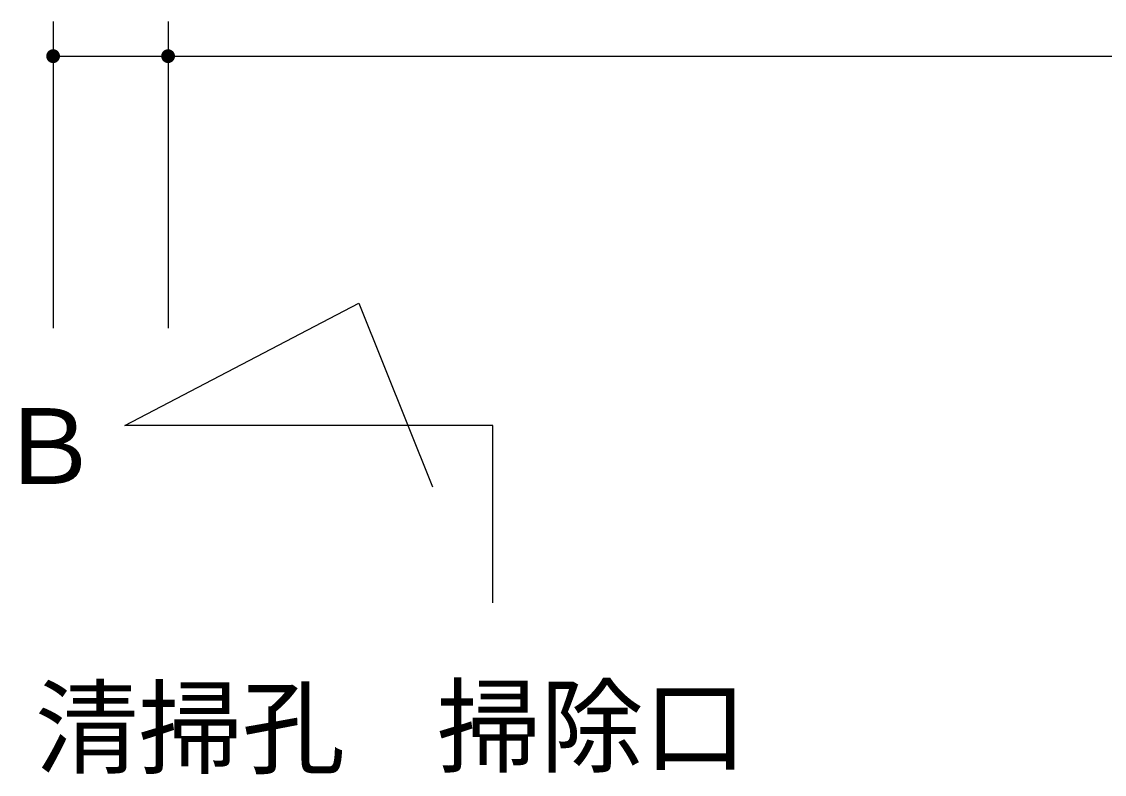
# Model space of a CAD drawing. Units: millimetres, scale not verified. Extents: x -8910 to 8910, y -6308 to 6308.
# Drawn here: x -6299 to -5357, y 2562 to 3216 of the extents above; entities that cross this region are included whole.
import ezdxf
from ezdxf.enums import TextEntityAlignment as Align

# ---------------------------------------------------------------- set-up
doc = ezdxf.new("R2010")
doc.units = ezdxf.units.MM
doc.header["$LTSCALE"] = 30
doc.layers.add('0-0_製作', color=5, linetype='Continuous', lineweight=25)
doc.layers.add('0-5_空気管', color=3, linetype='Continuous', lineweight=25)
doc.styles.add('ＭＳ ゴシック', font='')
doc.styles.get('ＭＳ ゴシック').set_extended_font_data('MS Gothic')

msp = doc.modelspace()

# ---------------------------------------------------------------- linework, layer by layer
at = {"layer": '0-0_製作', "color": 2}
for p, q in [((-6271.26, 3216.47), (-6271.26, 2950.05)), ((-6171.26, 3216.47), (-6171.26, 2950.05))]:
    msp.add_line(p, q, dxfattribs=at)
at = {"layer": '0-0_製作'}
for points in [[(-6274.79, 3191.33), (-6277.26, 3186.47), (-6277.25, 3186.85)], [(-6274.79, 3191.33), (-6271.26, 3186.47), (-6277.26, 3186.47)], [(-6271.26, 3186.47), (-6277.22, 3185.72), (-6277.26, 3186.47)], [(-6274.79, 3191.33), (-6277.25, 3186.85), (-6275.37, 3190.85)], [(-6275.37, 3190.85), (-6277.25, 3186.85), (-6277.16, 3187.6)], [(-6271.26, 3186.47), (-6277.08, 3184.98), (-6277.22, 3185.72)], [(-6275.37, 3190.85), (-6277.16, 3187.6), (-6275.89, 3190.3)], [(-6275.89, 3190.3), (-6277.16, 3187.6), (-6276.97, 3188.33)], [(-6271.26, 3186.47), (-6276.84, 3184.26), (-6277.08, 3184.98)], [(-6275.89, 3190.3), (-6276.97, 3188.33), (-6276.33, 3189.69)], [(-6276.33, 3189.69), (-6276.97, 3188.33), (-6276.69, 3189.03)], [(-6271.26, 3186.47), (-6276.52, 3183.58), (-6276.84, 3184.26)], [(-6271.26, 3186.47), (-6276.12, 3182.95), (-6276.52, 3183.58)], [(-6271.26, 3186.47), (-6275.64, 3182.36), (-6276.12, 3182.95)], [(-6271.26, 3186.47), (-6275.09, 3181.85), (-6275.64, 3182.36)], [(-6271.26, 3186.47), (-6274.48, 3181.41), (-6275.09, 3181.85)], [(-6274.16, 3191.73), (-6271.26, 3186.47), (-6274.79, 3191.33)], [(-6271.26, 3186.47), (-6273.82, 3181.04), (-6274.48, 3181.41)], [(-6273.47, 3192.05), (-6271.26, 3186.47), (-6274.16, 3191.73)], [(-6271.26, 3180.47), (-6273.82, 3181.04), (-6271.26, 3186.47)], [(-6272.76, 3192.28), (-6271.26, 3186.47), (-6273.47, 3192.05)], [(-6272.02, 3192.42), (-6271.26, 3186.47), (-6272.76, 3192.28)], [(-6271.26, 3192.47), (-6271.26, 3186.47), (-6272.02, 3192.42)], [(-6270.89, 3192.46), (-6271.26, 3186.47), (-6271.26, 3192.47)], [(-6270.14, 3192.37), (-6271.26, 3186.47), (-6270.89, 3192.46)], [(-6269.41, 3192.18), (-6271.26, 3186.47), (-6270.14, 3192.37)], [(-6268.71, 3191.9), (-6271.26, 3186.47), (-6269.41, 3192.18)], [(-6268.05, 3191.54), (-6271.26, 3186.47), (-6268.71, 3191.9)], [(-6268.05, 3191.54), (-6265.26, 3186.47), (-6271.26, 3186.47)], [(-6265.26, 3186.47), (-6271.26, 3180.47), (-6271.26, 3186.47)], [(-6265.26, 3186.47), (-6270.51, 3180.52), (-6271.26, 3180.47)], [(-6265.26, 3186.47), (-6269.77, 3180.66), (-6270.51, 3180.52)], [(-6265.26, 3186.47), (-6269.06, 3180.89), (-6269.77, 3180.66)], [(-6265.26, 3186.47), (-6268.37, 3181.21), (-6269.06, 3180.89)], [(-6265.26, 3186.47), (-6267.74, 3181.62), (-6268.37, 3181.21)], [(-6267.44, 3191.1), (-6265.26, 3186.47), (-6268.05, 3191.54)], [(-6265.26, 3186.47), (-6267.16, 3182.1), (-6267.74, 3181.62)], [(-6266.89, 3190.58), (-6265.26, 3186.47), (-6267.44, 3191.1)], [(-6265.28, 3186.1), (-6267.16, 3182.1), (-6265.26, 3186.47)], [(-6265.37, 3185.35), (-6267.16, 3182.1), (-6265.28, 3186.1)], [(-6265.37, 3185.35), (-6266.64, 3182.65), (-6267.16, 3182.1)], [(-6266.41, 3190), (-6265.26, 3186.47), (-6266.89, 3190.58)], [(-6265.56, 3184.62), (-6266.64, 3182.65), (-6265.37, 3185.35)], [(-6265.56, 3184.62), (-6266.2, 3183.26), (-6266.64, 3182.65)], [(-6266.01, 3189.36), (-6265.26, 3186.47), (-6266.41, 3190)], [(-6265.84, 3183.92), (-6266.2, 3183.26), (-6265.56, 3184.62)], [(-6265.69, 3188.68), (-6265.26, 3186.47), (-6266.01, 3189.36)], [(-6265.45, 3187.96), (-6265.26, 3186.47), (-6265.69, 3188.68)], [(-6265.31, 3187.22), (-6265.26, 3186.47), (-6265.45, 3187.96)], [(-6174.16, 3191.73), (-6177.26, 3186.47), (-6174.79, 3191.33)], [(-6174.16, 3191.73), (-6171.26, 3186.47), (-6177.26, 3186.47)], [(-6174.79, 3191.33), (-6177.26, 3186.47), (-6177.25, 3186.85)], [(-6171.26, 3186.47), (-6177.22, 3185.72), (-6177.26, 3186.47)], [(-6174.79, 3191.33), (-6177.25, 3186.85), (-6175.37, 3190.85)], [(-6175.37, 3190.85), (-6177.25, 3186.85), (-6177.16, 3187.6)], [(-6171.26, 3186.47), (-6177.08, 3184.98), (-6177.22, 3185.72)], [(-6175.37, 3190.85), (-6177.16, 3187.6), (-6175.89, 3190.3)], [(-6175.89, 3190.3), (-6177.16, 3187.6), (-6176.97, 3188.33)], [(-6171.26, 3186.47), (-6176.84, 3184.26), (-6177.08, 3184.98)], [(-6175.89, 3190.3), (-6176.97, 3188.33), (-6176.33, 3189.69)], [(-6176.33, 3189.69), (-6176.97, 3188.33), (-6176.69, 3189.03)], [(-6171.26, 3186.47), (-6176.52, 3183.58), (-6176.84, 3184.26)], [(-6171.26, 3186.47), (-6176.12, 3182.95), (-6176.52, 3183.58)], [(-6171.26, 3186.47), (-6175.64, 3182.36), (-6176.12, 3182.95)], [(-6171.26, 3186.47), (-6175.09, 3181.85), (-6175.64, 3182.36)], [(-6171.26, 3186.47), (-6174.48, 3181.41), (-6175.09, 3181.85)], [(-6171.26, 3186.47), (-6173.82, 3181.04), (-6174.48, 3181.41)], [(-6173.47, 3192.05), (-6171.26, 3186.47), (-6174.16, 3191.73)], [(-6171.26, 3180.47), (-6173.82, 3181.04), (-6171.26, 3186.47)], [(-6172.76, 3192.28), (-6171.26, 3186.47), (-6173.47, 3192.05)], [(-6172.02, 3192.42), (-6171.26, 3186.47), (-6172.76, 3192.28)], [(-6171.26, 3192.47), (-6171.26, 3186.47), (-6172.02, 3192.42)], [(-6170.89, 3192.46), (-6171.26, 3186.47), (-6171.26, 3192.47)], [(-6170.14, 3192.37), (-6171.26, 3186.47), (-6170.89, 3192.46)], [(-6169.41, 3192.18), (-6171.26, 3186.47), (-6170.14, 3192.37)], [(-6168.71, 3191.9), (-6171.26, 3186.47), (-6169.41, 3192.18)], [(-6168.05, 3191.54), (-6171.26, 3186.47), (-6168.71, 3191.9)], [(-6168.05, 3191.54), (-6165.26, 3186.47), (-6171.26, 3186.47)], [(-6165.26, 3186.47), (-6171.26, 3180.47), (-6171.26, 3186.47)], [(-6165.26, 3186.47), (-6170.51, 3180.52), (-6171.26, 3180.47)], [(-6165.26, 3186.47), (-6169.77, 3180.66), (-6170.51, 3180.52)], [(-6165.26, 3186.47), (-6169.06, 3180.89), (-6169.77, 3180.66)], [(-6165.26, 3186.47), (-6168.37, 3181.21), (-6169.06, 3180.89)], [(-6165.26, 3186.47), (-6167.74, 3181.62), (-6168.37, 3181.21)], [(-6167.44, 3191.1), (-6165.26, 3186.47), (-6168.05, 3191.54)], [(-6165.28, 3186.1), (-6167.74, 3181.62), (-6165.26, 3186.47)], [(-6165.28, 3186.1), (-6167.16, 3182.1), (-6167.74, 3181.62)], [(-6166.89, 3190.58), (-6165.26, 3186.47), (-6167.44, 3191.1)], [(-6165.37, 3185.35), (-6167.16, 3182.1), (-6165.28, 3186.1)], [(-6165.37, 3185.35), (-6166.64, 3182.65), (-6167.16, 3182.1)], [(-6166.41, 3190), (-6165.26, 3186.47), (-6166.89, 3190.58)], [(-6165.56, 3184.62), (-6166.64, 3182.65), (-6165.37, 3185.35)], [(-6165.56, 3184.62), (-6166.2, 3183.26), (-6166.64, 3182.65)], [(-6166.01, 3189.36), (-6165.26, 3186.47), (-6166.41, 3190)], [(-6165.84, 3183.92), (-6166.2, 3183.26), (-6165.56, 3184.62)], [(-6165.69, 3188.68), (-6165.26, 3186.47), (-6166.01, 3189.36)], [(-6165.45, 3187.96), (-6165.26, 3186.47), (-6165.69, 3188.68)], [(-6165.31, 3187.22), (-6165.26, 3186.47), (-6165.45, 3187.96)], [(-6271.26, 3180.47), (-6273.12, 3180.77), (-6273.82, 3181.04)], [(-6271.26, 3180.47), (-6272.39, 3180.58), (-6273.12, 3180.77)], [(-6271.26, 3180.47), (-6271.64, 3180.48), (-6272.39, 3180.58)], [(-6171.26, 3180.47), (-6173.12, 3180.77), (-6173.82, 3181.04)], [(-6171.26, 3180.47), (-6172.39, 3180.58), (-6173.12, 3180.77)], [(-6171.26, 3180.47), (-6171.64, 3180.48), (-6172.39, 3180.58)]]:
    msp.add_solid(points, dxfattribs=at)
at = {"layer": '0-5_空気管', "color": 2}
for p, q in [((-6271.26, 3186.47), (-6171.26, 3186.47)), ((-6171.26, 3186.47), (-4161.26, 3186.47))]:
    msp.add_line(p, q, dxfattribs=at)
at = {"layer": '0-5_空気管'}
for p, q in [((-6208.89, 2865.41), (-6005.23, 2971.74)), ((-6005.23, 2971.74), (-5941.26, 2812.13)), ((-5888.89, 2865.41), (-6208.89, 2865.41)), ((-5888.89, 2711.04), (-5888.89, 2865.41))]:
    msp.add_line(p, q, dxfattribs=at)

# ---------------------------------------------------------------- texts
at = {"layer": '0-5_空気管', "color": 4, "style": 'ＭＳ ゴシック'}
for s, p in [('Ｂ', (-6320.24, 2794.57)), ('清掃孔', (-6287.09, 2549.71)), ('掃除口', (-5937.6, 2550.97))]:
    msp.add_text(s, height=65.98, dxfattribs=at).set_placement(p, align=Align.BOTTOM_LEFT)

doc.saveas('drawing.dxf')
